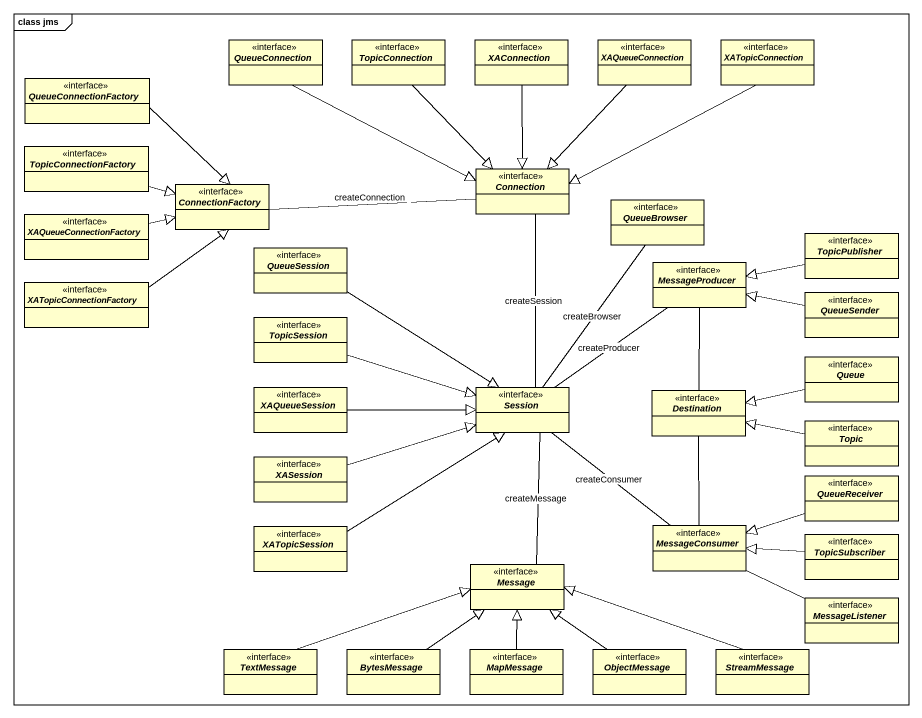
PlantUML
@startuml
mainframe class jms
hide circle
hide empty members
interface QueueConnection <<interface>>
interface TopicConnection <<interface>>
interface XAConnection <<interface>>
interface XAQueueConnection <<interface>>
interface XATopicConnection <<interface>>
interface QueueConnectionFactory <<interface>>
interface TopicConnectionFactory <<interface>>
interface ConnectionFactory <<interface>>
interface Connection <<interface>>
interface XAQueueConnectionFactory <<interface>>
interface QueueBrowser <<interface>>
interface TopicPublisher <<interface>>
interface QueueSession <<interface>>
interface MessageProducer <<interface>>
interface XATopicConnectionFactory <<interface>>
interface QueueSender <<interface>>
interface TopicSession <<interface>>
interface XAQueueSession <<interface>>
interface Session <<interface>>
interface Destination <<interface>>
interface "Queue" as Queue_ <<interface>>
interface Topic <<interface>>
interface XASession <<interface>>
interface QueueReceiver <<interface>>
interface XATopicSession <<interface>>
interface MessageConsumer <<interface>>
interface TopicSubscriber <<interface>>
interface Message <<interface>>
interface MessageListener <<interface>>
interface TextMessage <<interface>>
interface BytesMessage <<interface>>
interface MapMessage <<interface>>
interface ObjectMessage <<interface>>
interface StreamMessage <<interface>>
QueueConnection -right-|> Connection
TopicConnection --|> Connection
XAConnection --|> Connection
XAQueueConnection --|> Connection
XATopicConnection -left-|> Connection
QueueConnectionFactory --|> ConnectionFactory
TopicConnectionFactory -right-|> ConnectionFactory
ConnectionFactory -right- Connection : createConnection
Connection -- Session : createSession
XAQueueConnectionFactory -right-|> ConnectionFactory
TopicPublisher -left-|> MessageProducer
QueueSession --|> Session
MessageProducer -- Destination
XATopicConnectionFactory -up-|> ConnectionFactory
QueueSender -left-|> MessageProducer
TopicSession -right-|> Session
XAQueueSession -right-|> Session
Session -up- QueueBrowser : createBrowser
Session -up- MessageProducer : createProducer
Session -- MessageConsumer : createConsumer
Session -- Message : createMessage
Queue_ -left-|> Destination
Topic -left-|> Destination
XASession -right-|> Session
QueueReceiver -left-|> MessageConsumer
XATopicSession -up-|> Session
MessageConsumer -up- Destination
MessageConsumer -right- MessageListener
TopicSubscriber -left-|> MessageConsumer
TextMessage -right-|> Message
BytesMessage -up-|> Message
MapMessage -up-|> Message
ObjectMessage -up-|> Message
StreamMessage -left-|> Message
@enduml
